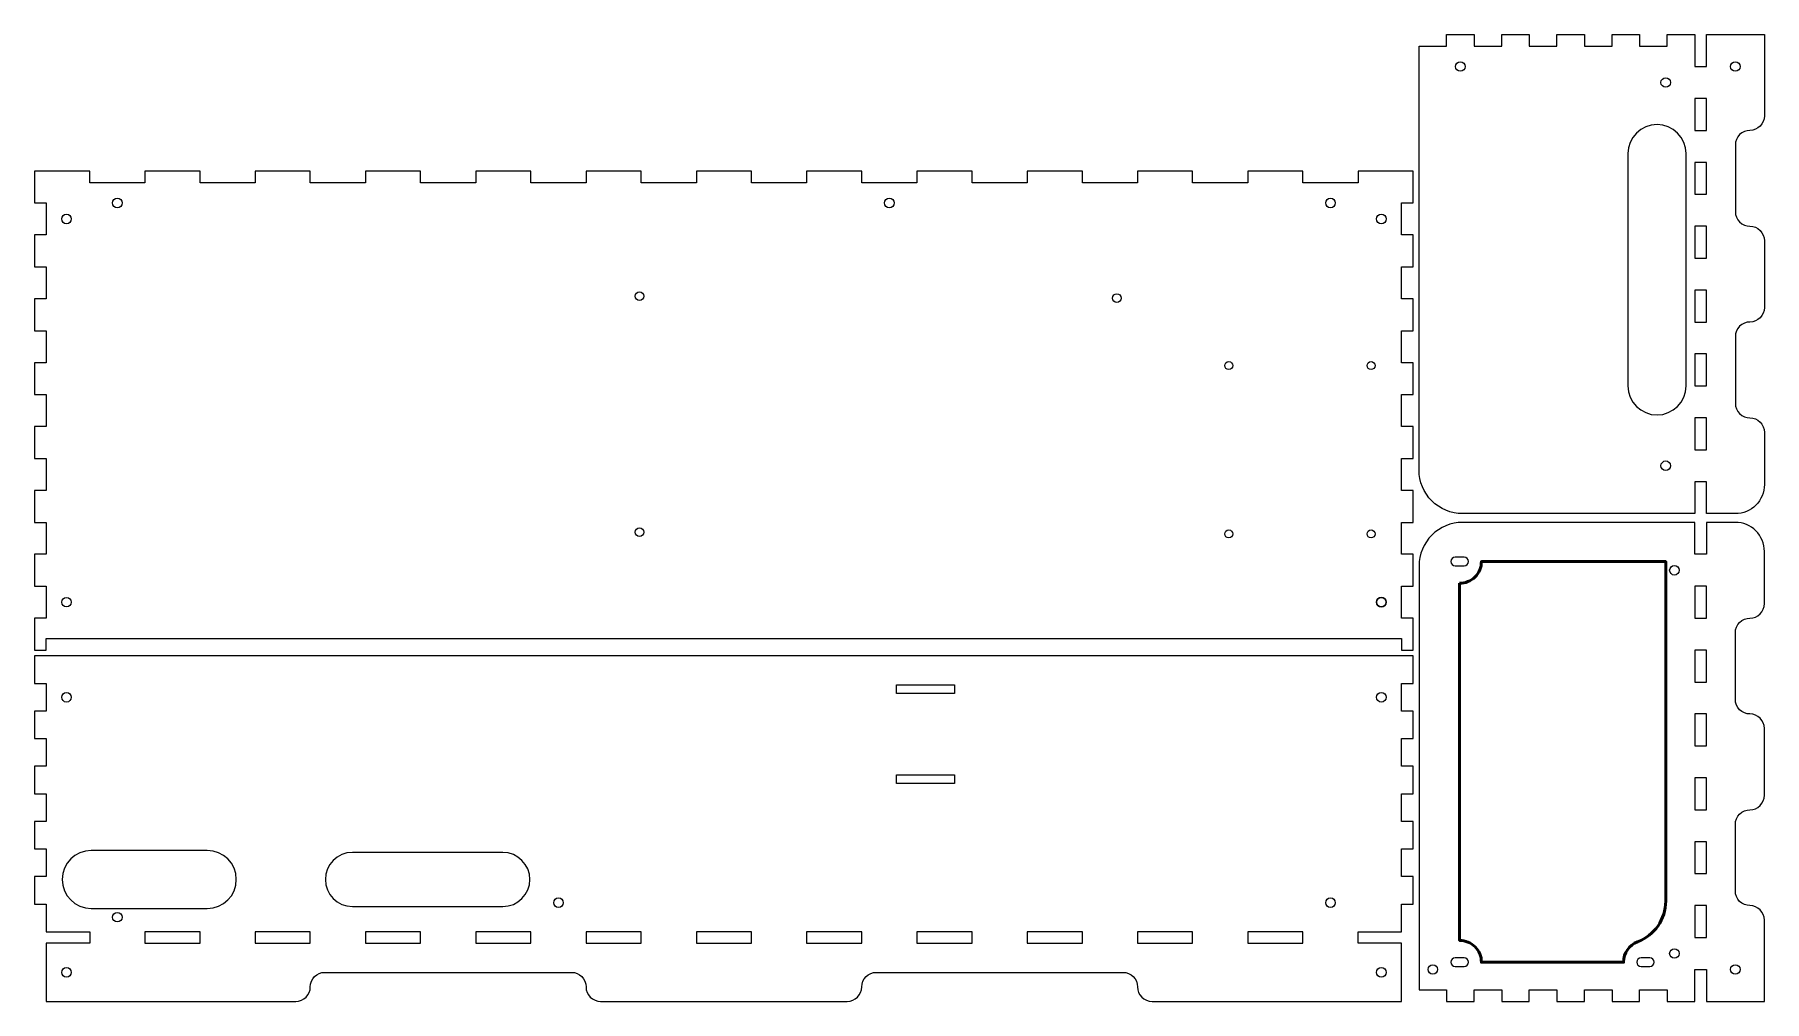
# Model space of a CAD drawing. Header units: millimetres. Extents: x 50 to 646, y 50 to 383.
import ezdxf

# ---------------------------------------------------------------- set-up
doc = ezdxf.new("R2010")
doc.units = ezdxf.units.MM
for name, color, linetype, lineweight in [('asole', 4, 'Continuous', 25), ('fori', 1, 'Continuous', 25), ('interno', 5, 'Continuous', 50)]:
    doc.layers.add(name, color=color, linetype=linetype, lineweight=lineweight)

msp = doc.modelspace()

# ---------------------------------------------------------------- linework, layer by layer
for points in [[(641, 284, 0.414214), (636, 279), (636, 256, 0.414214), (641, 251, -0.414214), (646, 246), (646, 228, -0.414214), (636, 218), (626, 218), (626, 229), (622, 229), (622, 218), (542, 218, -0.414214), (527, 233), (527, 379), (536.5, 379), (536.5, 383), (546, 383), (546, 379), (555.5, 379), (555.5, 383), (565, 383), (565, 379), (574.5, 379), (574.5, 383), (584, 383), (584, 379), (593.5, 379), (593.5, 383), (603, 383), (603, 379), (612.5, 379), (612.5, 383), (622, 383), (622, 372), (626, 372), (626, 383), (646, 383), (646, 355, -0.414214), (641, 350, 0.414214), (636, 345), (636, 322, 0.414214), (641, 317, -0.414214), (646, 312), (646, 289, -0.414214)], [(646, 121), (646, 144, 0.414214), (641, 149, -0.414214), (636, 154), (636, 177, -0.414214), (641, 182, 0.414214), (646, 187), (646, 205, 0.414214), (636, 215), (626, 215), (626, 204), (622, 204), (622, 215), (542, 215, 0.414214), (527, 200), (527, 54), (536.5, 54), (536.5, 50), (546, 50), (546, 54), (555.5, 54), (555.5, 50), (565, 50), (565, 54), (574.5, 54), (574.5, 50), (584, 50), (584, 54), (593.5, 54), (593.5, 50), (603, 50), (603, 54), (612.5, 54), (612.5, 50), (622, 50), (622, 61), (626, 61), (626, 50), (646, 50), (646, 78, 0.414214), (641, 83, -0.414214), (636, 88), (636, 111, -0.414214), (641, 116, 0.414214)], [(235, 60, -0.414214), (240, 55, 0.414214), (245, 50), (330, 50, 0.414214), (335, 55, -0.414214), (340, 60), (425, 60, -0.414214), (430, 55, 0.414214), (435, 50), (521, 50), (521, 70), (506, 70), (506, 74), (521, 74), (521, 83.5), (525, 83.5), (525, 93), (521, 93), (521, 102.5), (525, 102.5), (525, 112), (521, 112), (521, 121.5), (525, 121.5), (525, 131), (521, 131), (521, 140.5), (525, 140.5), (525, 150), (521, 150), (521, 159.5), (525, 159.5), (525, 169), (50, 169), (50, 159.5), (54, 159.5), (54, 150), (50, 150), (50, 140.5), (54, 140.5), (54, 131), (50, 131), (50, 121.5), (54, 121.5), (54, 112), (50, 112), (50, 102.5), (54, 102.5), (54, 93), (50, 93), (50, 83.5), (54, 83.5), (54, 74), (69, 74), (69, 70), (54, 70), (54, 50), (140, 50, 0.414214), (145, 55, -0.414214), (150, 60)]]:
    msp.add_lwpolyline(points, format="xyb", close=True)
msp.add_lwpolyline([(521, 175), (521, 171), (525, 171), (525, 182), (521, 182), (521, 193), (525, 193), (525, 204), (521, 204), (521, 215), (525, 215), (525, 226), (521, 226), (521, 237), (525, 237), (525, 248), (521, 248), (521, 259), (525, 259), (525, 270), (521, 270), (521, 281), (525, 281), (525, 292), (521, 292), (521, 303), (525, 303), (525, 314), (521, 314), (521, 325), (525, 325), (525, 336), (506, 336), (506, 332), (487, 332), (487, 336), (468, 336), (468, 332), (449, 332), (449, 336), (430, 336), (430, 332), (411, 332), (411, 336), (392, 336), (392, 332), (373, 332), (373, 336), (354, 336), (354, 332), (335, 332), (335, 336), (316, 336), (316, 332), (297, 332), (297, 336), (278, 336), (278, 332), (259, 332), (259, 336), (240, 336), (240, 332), (221, 332), (221, 336), (202, 336), (202, 332), (183, 332), (183, 336), (164, 336), (164, 332), (145, 332), (145, 336), (126, 336), (126, 332), (107, 332), (107, 336), (88, 336), (88, 332), (69, 332), (69, 336), (50, 336), (50, 325), (54, 325), (54, 314), (50, 314), (50, 303), (54, 303), (54, 292), (50, 292), (50, 281), (54, 281), (54, 270), (50, 270), (50, 259), (54, 259), (54, 248), (50, 248), (50, 237), (54, 237), (54, 226), (50, 226), (50, 215), (54, 215), (54, 204), (50, 204), (50, 193), (54, 193), (54, 182), (50, 182), (50, 171), (54, 171), (54, 175), (521, 175)])
at = {"layer": 'asole'}
for points in [[(619, 342, 1), (599, 342), (599, 262, 1), (619, 262)], [(542.5, 200, 1), (542.5, 203), (539.5, 203, 1), (539.5, 200)], [(69.5, 102, 1), (69.5, 82), (109.5, 82, 1), (109.5, 102)], [(211.34, 82.69, 1), (211.34, 101.31), (159.5, 101.31, 1), (159.5, 82.69)], [(542.5, 62, 1), (542.5, 65), (539.5, 65, 1), (539.5, 62)], [(606.5, 62, 1), (606.5, 65), (603.5, 65, 1), (603.5, 62)]]:
    msp.add_lwpolyline(points, format="xyb", close=True, dxfattribs=at)
for points in [[(347, 159), (367, 159), (367, 156), (347, 156)], [(347, 128), (367, 128), (367, 125), (347, 125)]]:
    msp.add_lwpolyline(points, close=True, dxfattribs=at)
at = {"layer": 'fori'}
for points in [[(626, 350), (626, 361), (622, 361), (622, 350)], [(626, 328), (626, 339), (622, 339), (622, 328)], [(626, 306), (626, 317), (622, 317), (622, 306)], [(626, 284), (626, 295), (622, 295), (622, 284)], [(626, 262), (626, 273), (622, 273), (622, 262)], [(626, 240), (626, 251), (622, 251), (622, 240)], [(626, 182), (626, 193), (622, 193), (622, 182)], [(626, 160), (626, 171), (622, 171), (622, 160)], [(626, 138), (626, 149), (622, 149), (622, 138)], [(626, 116), (626, 127), (622, 127), (622, 116)], [(626, 94), (626, 105), (622, 105), (622, 94)], [(626, 72), (626, 83), (622, 83), (622, 72)], [(107, 70), (107, 74), (88, 74), (88, 70)], [(145, 70), (145, 74), (126, 74), (126, 70)], [(183, 70), (183, 74), (164, 74), (164, 70)], [(221, 70), (221, 74), (202, 74), (202, 70)], [(259, 70), (259, 74), (240, 74), (240, 70)], [(297, 70), (297, 74), (278, 74), (278, 70)], [(335, 70), (335, 74), (316, 74), (316, 70)], [(373, 70), (373, 74), (354, 74), (354, 70)], [(411, 70), (411, 74), (392, 74), (392, 70)], [(449, 70), (449, 74), (430, 74), (430, 70)], [(487, 70), (487, 74), (468, 74), (468, 70)]]:
    msp.add_lwpolyline(points, close=True, dxfattribs=at)
for centre, radius in [((541.25, 372), 1.65), ((636, 372), 1.65), ((612, 366.5), 1.65), ((78.5, 325), 1.65), ((344.5, 325), 1.65), ((496.5, 325), 1.65), ((61, 319.5), 1.65), ((514, 319.5), 1.65), ((258.43, 292.9), 1.5), ((422.89, 292.26), 1.5), ((461.47, 269), 1.38), ((510.47, 269), 1.38), ((612, 234.5), 1.65), ((258.43, 211.62), 1.5), ((461.47, 211), 1.38), ((510.47, 211), 1.38), ((615, 198.5), 1.65), ((61, 187.5), 1.65), ((514, 187.5), 1.65), ((61, 154.75), 1.65), ((514, 154.75), 1.65), ((230.5, 84), 1.65), ((496.5, 84), 1.65), ((78.5, 79), 1.65), ((615, 66.5), 1.65), ((61, 60), 1.65), ((514, 60), 1.65), ((531.75, 61), 1.65), ((636, 61), 1.65)]:
    msp.add_circle(centre, radius, dxfattribs=at)
at = {"layer": 'fori', "extrusion": (0, 0, -1)}
msp.add_circle((-514, 187.5), 1.65, dxfattribs=at)
at = {"layer": 'interno'}
msp.add_lwpolyline([(541, 194, 0.414214), (548.5, 201.5), (612, 201.5), (612, 84.53, -0.311334), (602.33, 70.51, 0.311334), (597.5, 63.5), (548.5, 63.5, 0.414214), (541, 71)], format="xyb", close=True, dxfattribs=at)

doc.saveas('drawing.dxf')
